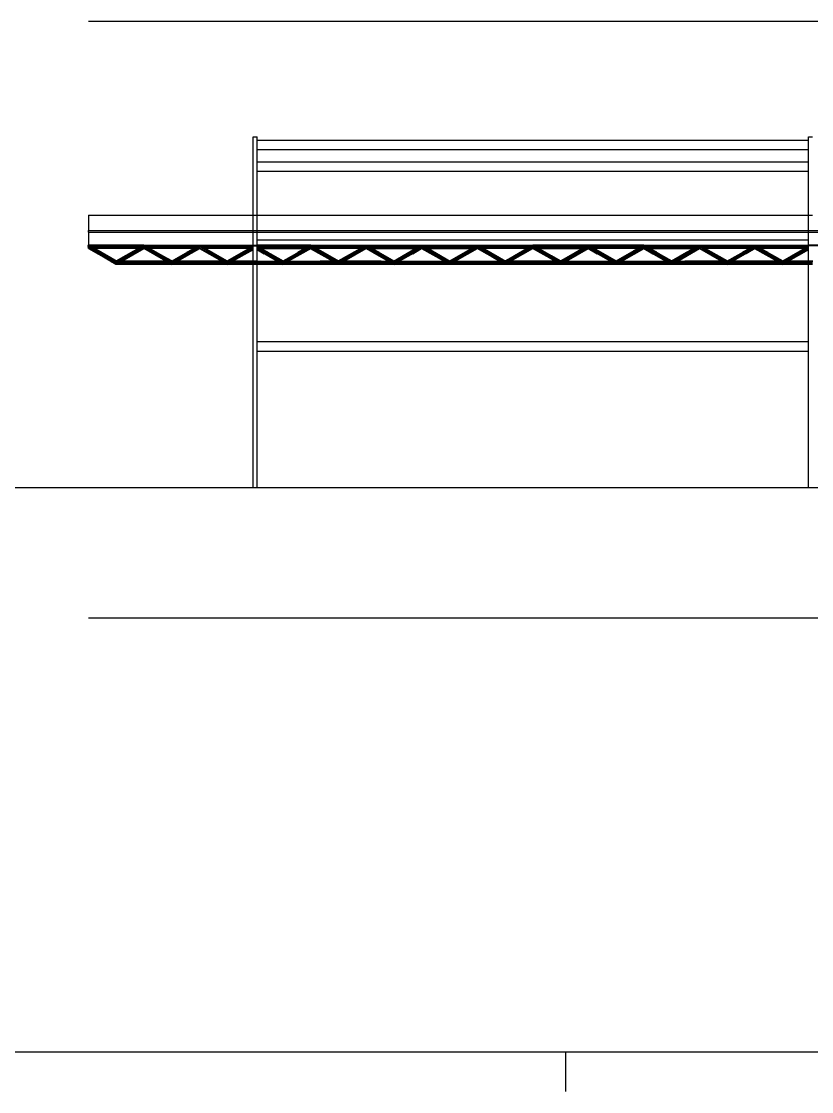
# Model space of a CAD drawing. Extents: x 0 to 5952, y 0 to 1070.
# Drawn here: x 502.8 to 690.9, y 0 to 254.8 of the extents above; entities that cross this region are included whole.
import ezdxf

# ---------------------------------------------------------------- set-up
doc = ezdxf.new("R2010")
doc.units = 0

msp = doc.modelspace()

# ---------------------------------------------------------------- linework, layer by layer
at = {"layer": 'ARQ_MARGEM PRANCHA', "color": 210}
msp.add_lwpolyline([(20.774632, 9.499956), (2458.854069, 9.499956)], dxfattribs=at)
at = {"layer": 'ARQ_VISTA', "color": 252}
msp.add_lwpolyline([(632.34999, 0.00005), (632.34999, 9.499956)], dxfattribs=at)
at = {"layer": 'COTA', "color": 13}
for points in [[(994.796341, 254.778607), (518.765884, 254.778607)], [(558.412667, 112.684577), (518.752126, 112.684577)], [(690.658315, 112.684577), (558.412667, 112.684577)], [(822.903937, 112.684577), (690.658315, 112.684577)]]:
    msp.add_lwpolyline(points, dxfattribs=at)
at = {"layer": 'LINVISTA', "color": 7}
for points in [[(557.914828, 143.714982), (557.914828, 227.304083)], [(557.914828, 227.304083), (558.876958, 227.304083)], [(558.876958, 143.714982), (558.876958, 227.304083)], [(690.166244, 143.714982), (690.166244, 227.304083)], [(690.166244, 227.304083), (691.1284, 227.304083)], [(558.876958, 226.540071), (690.166244, 226.540071)], [(558.876958, 224.25808), (690.166244, 224.25808)], [(558.876958, 221.362872), (690.166244, 221.362872)], [(558.876958, 219.090935), (690.166244, 219.090935)], [(558.876958, 205.027057), (690.166244, 205.027057)], [(558.876958, 202.745071), (690.166244, 202.745071)], [(558.876958, 178.547964), (690.166244, 178.547964)], [(558.876958, 176.265975), (690.166244, 176.265975)]]:
    msp.add_lwpolyline(points, dxfattribs=at)
at = {"layer": 'LINVISTA', "color": 13}
for points in [[(518.729213, 208.676228), (557.914828, 208.676228)], [(518.729213, 208.676228), (518.729213, 204.966746)], [(558.876958, 208.676228), (690.166244, 208.676228)], [(518.729213, 204.584735), (518.729213, 201.47842)], [(572.521979, 200.925513), (572.434482, 200.925513)], [(628.151534, 198.623421), (629.813433, 197.668403)]]:
    msp.add_lwpolyline(points, dxfattribs=at)
at = {"layer": 'LINVISTA', "color": 50}
for points in [[(518.729213, 204.966746), (557.914828, 204.966746)], [(518.729213, 204.584735), (518.729213, 204.966746)], [(518.729213, 204.584735), (557.914828, 204.584735)]]:
    msp.add_lwpolyline(points, dxfattribs=at)
at = {"layer": 'LINVISTA', "color": 8}
for points in [[(518.729213, 201.438209), (518.554297, 201.397997)], [(518.554297, 201.247206), (518.729213, 201.397997)], [(518.554297, 201.397997), (518.554297, 201.287415)], [(558.964429, 201.327626), (518.554297, 201.327626)], [(518.554297, 201.287415), (518.554297, 201.247206)], [(518.729213, 201.438209), (518.904155, 201.47842)], [(518.81671, 201.397997), (518.729213, 201.438209)], [(518.81671, 201.438209), (518.729213, 201.397997)], [(518.729213, 201.438209), (558.964429, 201.438209)], [(518.729213, 201.397997), (525.376781, 197.587976)], [(518.81671, 201.438209), (525.464279, 197.668403)], [(518.991626, 201.397997), (518.81671, 201.438209)], [(518.81671, 201.397997), (518.991626, 201.247206)], [(531.936878, 201.47842), (518.904155, 201.47842)], [(518.991626, 201.397997), (518.991626, 201.247206)], [(525.551723, 197.628195), (518.991626, 201.397997)], [(524.32718, 201.438209), (558.964429, 201.438209)], [(524.32718, 201.327626), (558.964429, 201.327626)], [(525.201839, 197.628195), (531.761963, 201.397997)], [(531.849434, 201.438209), (525.28931, 197.668403)], [(532.02435, 201.397997), (525.376781, 197.628195)], [(525.551723, 197.507561), (532.111794, 201.287415)], [(531.761963, 201.397997), (531.849434, 201.438209)], [(531.761963, 201.287415), (531.849434, 201.397997)], [(532.02435, 201.397997), (531.849434, 201.438209)], [(531.849434, 201.397997), (531.936878, 201.438209)], [(531.936878, 201.397997), (531.849434, 201.247206)], [(531.936878, 200.76467), (531.936878, 201.47842)], [(531.936878, 201.397997), (532.02435, 201.438209)], [(538.496976, 197.587976), (531.936878, 201.397997)], [(532.02435, 201.47842), (545.231989, 201.47842)], [(532.02435, 201.438209), (532.199292, 201.397997)], [(538.671918, 197.668403), (532.02435, 201.438209)], [(532.02435, 201.397997), (532.111794, 201.287415)], [(532.199292, 201.397997), (532.111794, 201.438209)], [(532.111794, 201.287415), (532.199292, 201.126567)], [(532.199292, 201.247206), (532.199292, 201.397997)], [(532.199292, 201.397997), (538.759336, 197.628195)], [(545.057047, 201.397997), (538.409478, 197.628195)], [(538.584421, 197.668403), (545.144518, 201.438209)], [(545.31946, 201.397997), (538.671918, 197.587976)], [(545.057047, 201.397997), (544.969576, 201.287415)], [(544.969576, 201.287415), (544.969576, 201.247206)], [(545.144518, 201.438209), (545.057047, 201.397997)], [(545.057047, 201.247206), (545.144518, 201.397997)], [(545.144518, 201.438209), (545.31946, 201.397997)], [(545.144518, 201.397997), (545.231989, 201.438209)], [(545.144518, 201.397997), (551.704642, 197.587976)], [(545.231989, 201.47842), (558.964429, 201.47842)], [(545.231989, 201.438209), (545.406931, 201.397997)], [(551.879558, 197.668403), (545.231989, 201.438209)], [(545.31946, 201.438209), (545.406931, 201.397997)], [(545.31946, 201.397997), (545.406931, 201.247206)], [(545.494402, 201.247206), (545.406931, 201.397997)], [(545.406931, 201.397997), (545.494402, 201.327626)], [(545.406931, 201.397997), (551.967029, 197.628195)], [(571.647294, 201.47842), (558.964429, 201.47842)], [(558.964429, 201.438209), (690.166244, 201.438209)], [(690.166244, 201.327626), (558.964429, 201.327626)], [(564.912255, 197.628195), (571.472352, 201.397997)], [(571.647294, 201.438209), (564.999726, 197.668403)], [(565.174668, 197.587976), (571.734739, 201.397997)], [(571.384907, 201.287415), (571.472352, 201.397997)], [(571.384907, 201.287415), (571.384907, 201.247206)], [(571.472352, 201.397997), (571.647294, 201.438209)], [(571.472352, 201.247206), (571.647294, 201.397997)], [(571.647294, 201.47842), (624.565323, 201.47842)], [(571.734739, 201.397997), (571.647294, 201.438209)], [(571.647294, 201.397997), (571.734739, 201.438209)], [(571.647294, 201.397997), (578.207392, 197.587976)], [(571.909708, 201.397997), (571.734739, 201.438209)], [(571.734739, 201.438209), (578.294889, 197.668403)], [(571.822237, 201.397997), (571.734739, 201.438209)], [(571.734739, 201.397997), (571.822237, 201.247206)], [(578.469779, 197.628195), (571.822237, 201.397997)], [(571.909708, 201.397997), (571.997152, 201.327626)], [(571.909708, 201.247206), (571.909708, 201.397997)], [(573.921465, 201.438209), (588.441118, 201.438209)], [(573.921465, 201.327626), (588.441118, 201.327626)], [(584.767436, 201.438209), (578.119921, 197.668403)], [(578.119921, 197.628195), (584.679991, 201.397997)], [(578.294889, 197.628195), (584.854934, 201.397997)], [(585.029876, 201.287415), (578.382307, 197.507561)], [(584.679991, 201.397997), (584.767436, 201.438209)], [(584.767436, 201.397997), (584.679991, 201.287415)], [(584.767436, 201.397997), (584.679991, 201.247206)], [(584.854934, 201.438209), (584.767436, 201.397997)], [(584.942405, 201.438209), (584.767436, 201.397997)], [(584.854934, 201.397997), (584.767436, 201.438209)], [(584.767436, 201.397997), (591.415005, 197.587976)], [(584.854934, 200.76467), (584.854934, 201.47842)], [(584.854934, 201.397997), (585.029876, 201.287415)], [(584.942405, 201.438209), (591.502502, 197.668403)], [(585.029876, 201.397997), (584.942405, 201.438209)], [(585.117347, 201.397997), (585.029876, 201.438209)], [(591.677418, 197.628195), (585.029876, 201.397997)], [(585.029876, 201.287415), (585.029876, 201.287415)], [(585.117347, 201.397997), (585.204792, 201.327626)], [(585.117347, 201.247206), (585.117347, 201.397997)], [(590.802733, 201.47842), (605.409884, 201.47842)], [(597.887657, 201.397997), (591.32756, 197.628195)], [(591.415005, 197.668403), (598.0626, 201.438209)], [(591.59, 197.587976), (598.150071, 201.397997)], [(598.0626, 201.438209), (597.887657, 201.397997)], [(597.887657, 201.397997), (597.887657, 201.287415)], [(597.887657, 201.247206), (598.0626, 201.397997)], [(597.887657, 201.287415), (597.887657, 201.247206)], [(598.0626, 201.438209), (598.150071, 201.397997)], [(598.150071, 201.438209), (598.0626, 201.397997)], [(598.0626, 201.397997), (604.622697, 197.587976)], [(598.150071, 200.76467), (598.150071, 201.47842)], [(598.150071, 201.438209), (604.797613, 197.668403)], [(598.324987, 201.397997), (598.150071, 201.438209)], [(598.150071, 201.397997), (598.324987, 201.247206)], [(598.324987, 201.397997), (598.237568, 201.438209)], [(598.324987, 201.397997), (598.324987, 201.247206)], [(604.885057, 197.628195), (598.324987, 201.397997)], [(611.182768, 201.397997), (604.535199, 197.628195)], [(604.622697, 197.668403), (611.270265, 201.438209)], [(604.797613, 197.628195), (611.357684, 201.397997)], [(611.445181, 201.287415), (604.885057, 197.507561)], [(611.095297, 201.287415), (611.182768, 201.397997)], [(611.182768, 201.397997), (611.270265, 201.438209)], [(611.270265, 201.397997), (611.182768, 201.247206)], [(611.445181, 201.438209), (611.270265, 201.397997)], [(611.270265, 201.438209), (611.357684, 201.397997)], [(611.270265, 201.397997), (617.917807, 197.587976)], [(611.357684, 200.76467), (611.357684, 201.47842)], [(611.357684, 201.397997), (611.445181, 201.287415)], [(611.445181, 201.438209), (618.005252, 197.668403)], [(611.532626, 201.397997), (611.445181, 201.438209)], [(611.445181, 201.287415), (611.532626, 201.126567)], [(618.092723, 197.628195), (611.532626, 201.397997)], [(611.532626, 201.247206), (611.532626, 201.397997)], [(617.305536, 201.438209), (631.912634, 201.438209)], [(617.305536, 201.327626), (631.912634, 201.327626)], [(624.390381, 201.397997), (617.830336, 197.628195)], [(624.477878, 201.438209), (617.917807, 197.668403)], [(624.652821, 201.397997), (618.005252, 197.587976)], [(624.302963, 201.287415), (624.390381, 201.397997)], [(624.302963, 201.247206), (624.302963, 201.287415)], [(624.390381, 201.397997), (624.477878, 201.438209)], [(624.477878, 201.397997), (624.390381, 201.247206)], [(624.652821, 201.438209), (624.477878, 201.397997)], [(624.477878, 201.438209), (624.652821, 201.397997)], [(631.12542, 197.587976), (624.477878, 201.397997)], [(624.565323, 201.47842), (624.565323, 200.76467)], [(650.980628, 201.47842), (624.565323, 201.47842)], [(624.652821, 201.438209), (624.740292, 201.397997)], [(631.212918, 197.668403), (624.652821, 201.438209)], [(624.740292, 201.247206), (624.652821, 201.397997)], [(624.740292, 201.397997), (624.827736, 201.247206)], [(624.740292, 201.397997), (631.300363, 197.628195)], [(637.685544, 201.438209), (631.037949, 197.668403)], [(637.598073, 201.397997), (631.037949, 197.628195)], [(631.212918, 197.628195), (637.860487, 201.397997)], [(631.300363, 197.507561), (637.947931, 201.287415)], [(637.598073, 201.397997), (637.685544, 201.438209)], [(637.685544, 201.438209), (637.598073, 201.397997)], [(637.598073, 201.397997), (637.598073, 201.287415)], [(637.598073, 201.247206), (637.685544, 201.397997)], [(637.685544, 201.397997), (637.860487, 201.438209)], [(637.860487, 201.397997), (637.685544, 201.438209)], [(637.685544, 201.397997), (644.33306, 197.587976)], [(637.773015, 201.47842), (637.773015, 200.76467)], [(637.860487, 201.438209), (644.420557, 197.668403)], [(637.947931, 201.397997), (637.860487, 201.438209)], [(637.860487, 201.438209), (637.947931, 201.397997)], [(637.947931, 201.287415), (637.860487, 201.397997)], [(644.595473, 197.628195), (637.947931, 201.397997)], [(637.947931, 201.397997), (638.035402, 201.247206)], [(638.035402, 201.126567), (637.947931, 201.287415)], [(650.805712, 201.397997), (644.158144, 197.628195)], [(650.980628, 201.438209), (644.33306, 197.668403)], [(644.420557, 197.587976), (651.068126, 201.397997)], [(650.980628, 201.438209), (650.805712, 201.397997)], [(650.805712, 201.397997), (650.805712, 201.287415)], [(650.805712, 201.247206), (650.980628, 201.397997)], [(650.805712, 201.287415), (650.805712, 201.247206)], [(650.980628, 200.76467), (650.980628, 201.47842)], [(651.068126, 201.397997), (650.980628, 201.438209)], [(650.980628, 201.397997), (651.068126, 201.438209)], [(657.540726, 197.587976), (650.980628, 201.397997)], [(651.068126, 201.47842), (690.166244, 201.47842)], [(651.068126, 201.438209), (651.243068, 201.397997)], [(657.715668, 197.668403), (651.068126, 201.438209)], [(651.068126, 201.438209), (651.155571, 201.397997)], [(651.068126, 201.397997), (651.243068, 201.247206)], [(651.155571, 201.397997), (657.803166, 197.628195)], [(651.243068, 201.247206), (651.243068, 201.397997)], [(651.243068, 201.397997), (651.330513, 201.327626)], [(664.013325, 201.397997), (657.453281, 197.628195)], [(664.100823, 201.438209), (657.540726, 197.668403)], [(657.628197, 197.628195), (664.275792, 201.397997)], [(664.363236, 201.287415), (657.715668, 197.507561)], [(660.689607, 201.438209), (675.209234, 201.438209)], [(660.689607, 201.327626), (675.209234, 201.327626)], [(664.013325, 201.397997), (664.100823, 201.438209)], [(664.100823, 201.397997), (664.013325, 201.287415)], [(664.100823, 201.438209), (664.275792, 201.397997)], [(664.188268, 201.438209), (664.100823, 201.397997)], [(664.100823, 201.247206), (664.188268, 201.397997)], [(664.188268, 201.47842), (664.188268, 200.76467)], [(664.275792, 201.438209), (664.188268, 201.397997)], [(664.188268, 201.397997), (670.748365, 197.587976)], [(664.275792, 201.438209), (664.363236, 201.397997)], [(670.923334, 197.668403), (664.275792, 201.438209)], [(664.275792, 201.397997), (664.363236, 201.287415)], [(664.450681, 201.397997), (664.363236, 201.438209)], [(664.363236, 201.397997), (671.010778, 197.628195)], [(664.450681, 201.126567), (664.363236, 201.287415)], [(664.450681, 201.397997), (664.538179, 201.327626)], [(664.450681, 201.247206), (664.450681, 201.397997)], [(670.660894, 197.628195), (677.308515, 201.397997)], [(670.748365, 197.668403), (677.39596, 201.438209)], [(677.483431, 201.397997), (670.923334, 197.587976)], [(677.220991, 201.287415), (677.308515, 201.397997)], [(677.220991, 201.247206), (677.220991, 201.287415)], [(677.308515, 201.397997), (677.39596, 201.438209)], [(677.308515, 201.247206), (677.39596, 201.397997)], [(677.39596, 201.438209), (677.483431, 201.397997)], [(677.39596, 201.397997), (677.483431, 201.438209)], [(677.39596, 201.397997), (683.956031, 197.587976)], [(677.483431, 201.47842), (677.483431, 200.76467)], [(677.483431, 201.438209), (677.570902, 201.397997)], [(684.130947, 197.668403), (677.483431, 201.438209)], [(677.483431, 201.397997), (677.570902, 201.247206)], [(677.658321, 201.397997), (677.570902, 201.438209)], [(677.570902, 201.397997), (684.218444, 197.628195)], [(677.658321, 201.397997), (677.745818, 201.327626)], [(677.745818, 201.247206), (677.658321, 201.397997)], [(703.898736, 201.47842), (690.166244, 201.47842)], [(690.166244, 201.438209), (823.379842, 201.438209)], [(823.379842, 201.327626), (690.166244, 201.327626)], [(518.554297, 201.247206), (525.201839, 197.427136)], [(518.554297, 201.046147), (524.414625, 197.668403)], [(524.152238, 197.668403), (518.554297, 200.845093)], [(518.81671, 200.76467), (518.729213, 200.76467)], [(518.81671, 200.724459), (518.729213, 200.76467)], [(518.729213, 200.724459), (524.064767, 197.668403)], [(518.81671, 201.126567), (531.324607, 201.126567)], [(518.991626, 201.247206), (518.991626, 201.247206)], [(525.28931, 197.708612), (519.254039, 201.126567)], [(519.603898, 200.925513), (519.516453, 200.925513)], [(530.974722, 200.925513), (519.778813, 200.925513)], [(520.041227, 200.76467), (530.624864, 200.76467)], [(530.537393, 200.724459), (520.128724, 200.724459)], [(523.190056, 198.935058), (525.376781, 197.748826)], [(526.251466, 197.668403), (532.111794, 201.086361)], [(532.111794, 200.885301), (526.513853, 197.668403)], [(526.776266, 197.668403), (532.02435, 200.724459)], [(557.739886, 201.126567), (531.674465, 201.126567)], [(531.849434, 201.247206), (538.409478, 197.427136)], [(531.849434, 200.925513), (531.936878, 200.925513)], [(537.622264, 197.668403), (531.936878, 200.965724)], [(531.936878, 200.804881), (537.359904, 197.668403)], [(532.02435, 200.724459), (531.936878, 200.804881)], [(531.936878, 200.76467), (531.936878, 200.76467)], [(537.184935, 197.668403), (531.936878, 200.684247)], [(532.199292, 201.247206), (532.199292, 201.247206)], [(532.461705, 201.126567), (538.496976, 197.708612)], [(532.899035, 200.925513), (532.724092, 200.925513)], [(544.182388, 200.925513), (532.986506, 200.925513)], [(533.248919, 200.76467), (543.919975, 200.76467)], [(543.832504, 200.724459), (533.336364, 200.724459)], [(538.584421, 197.748826), (536.397748, 198.935058)], [(538.671918, 197.708612), (544.707189, 201.126567)], [(545.406931, 201.247206), (538.759336, 197.427136)], [(545.406931, 201.046147), (539.459079, 197.668403)], [(539.721492, 197.668403), (545.406931, 200.845093)], [(539.896435, 197.668403), (545.231989, 200.724459)], [(545.231989, 200.684247), (539.983906, 197.668403)], [(542.170579, 199.809655), (543.832504, 200.724459)], [(543.832504, 200.724459), (542.782903, 200.13134)], [(544.357304, 200.925513), (544.444775, 200.925513)], [(544.969576, 201.046147), (550.829957, 197.668403)], [(551.617144, 197.427136), (545.057047, 201.247206)], [(550.567543, 197.668403), (545.057047, 200.845093)], [(545.144518, 200.724459), (550.480046, 197.668403)], [(545.231989, 200.76467), (545.231989, 200.76467)], [(545.231989, 200.724459), (545.231989, 200.76467)], [(545.494402, 201.247206), (545.494402, 201.247206)], [(551.704642, 197.708612), (545.756789, 201.126567)], [(546.106674, 200.925513), (545.931732, 200.925513)], [(546.194145, 200.925513), (557.390028, 200.925513)], [(557.127641, 200.76467), (546.456532, 200.76467)], [(557.040196, 200.724459), (546.544003, 200.724459)], [(546.544003, 200.724459), (548.205902, 199.809655)], [(557.914828, 201.247206), (551.704642, 197.668403)], [(551.704642, 197.628195), (557.914828, 201.247206)], [(551.79206, 197.748826), (555.378271, 199.809655)], [(551.879558, 197.628195), (557.914828, 201.086361)], [(557.914828, 200.925513), (551.967029, 197.507561)], [(557.914828, 200.724459), (552.666771, 197.668403)], [(552.929158, 197.668403), (557.914828, 200.483188)], [(557.914828, 200.412822), (553.104127, 197.668403)], [(565.174668, 197.668403), (558.964429, 201.206995)], [(558.964429, 201.206995), (565.262139, 197.628195)], [(558.964429, 201.126567), (584.242662, 201.126567)], [(558.964429, 201.126567), (564.999726, 197.708612)], [(564.999726, 197.587976), (558.964429, 201.086361)], [(558.964429, 200.885301), (564.912255, 197.427136)], [(564.125041, 197.668403), (558.964429, 200.603822)], [(563.862654, 197.668403), (558.964429, 200.453028)], [(558.964429, 200.412822), (560.538856, 199.457802)], [(558.964429, 200.412822), (563.687685, 197.668403)], [(559.401758, 200.925513), (570.597667, 200.925513)], [(570.335254, 200.76467), (559.664171, 200.76467)], [(559.751669, 200.724459), (570.335254, 200.724459)], [(561.413515, 199.809655), (559.751669, 200.724459)], [(565.087197, 197.708612), (571.122494, 201.126567)], [(571.822237, 201.247206), (565.262139, 197.427136)], [(571.822237, 201.046147), (565.961882, 197.668403)], [(566.224269, 197.668403), (571.734739, 200.845093)], [(571.734739, 200.724459), (566.399211, 197.668403)], [(570.247809, 200.724459), (568.58591, 199.809655)], [(569.198182, 200.13134), (570.247809, 200.724459)], [(571.647294, 200.684247), (569.460595, 199.457802)], [(570.772636, 200.925513), (570.86008, 200.925513)], [(571.384907, 201.046147), (577.332707, 197.668403)], [(578.119921, 197.427136), (571.472352, 201.247206)], [(577.070293, 197.668403), (571.472352, 200.845093)], [(571.559823, 200.724459), (576.895377, 197.668403)], [(571.647294, 200.76467), (571.647294, 200.76467)], [(576.895377, 197.668403), (571.647294, 200.684247)], [(571.909708, 201.247206), (571.909708, 201.247206)], [(578.119921, 197.708612), (572.172095, 201.126567)], [(583.892778, 200.925513), (572.696922, 200.925513)], [(572.871837, 200.76467), (583.54292, 200.76467)], [(583.455475, 200.724459), (572.959308, 200.724459)], [(573.04678, 200.724459), (574.708678, 199.809655)], [(579.08205, 197.668403), (585.029876, 201.086361)], [(585.029876, 200.845093), (579.431935, 197.668403)], [(579.606851, 197.668403), (584.854934, 200.724459)], [(584.854934, 200.684247), (579.606851, 197.668403)], [(584.679991, 201.247206), (591.32756, 197.427136)], [(584.767436, 201.126567), (610.657967, 201.126567)], [(590.540346, 197.668403), (584.767436, 200.965724)], [(584.767436, 200.925513), (584.854934, 200.925513)], [(590.277933, 197.668403), (584.854934, 200.76467)], [(584.854934, 200.684247), (590.103017, 197.668403)], [(590.103017, 197.668403), (584.854934, 200.684247)], [(585.117347, 201.247206), (585.117347, 201.206995)], [(591.415005, 197.708612), (585.379734, 201.126567)], [(585.729619, 200.925513), (585.642148, 200.925513)], [(597.012999, 200.925513), (585.904534, 200.925513)], [(596.750585, 200.76467), (586.166974, 200.76467)], [(586.166974, 200.724459), (596.750585, 200.724459)], [(586.254419, 200.724459), (587.916318, 199.809655)], [(586.341864, 199.849864), (590.103017, 197.668403)], [(591.502502, 197.708612), (597.537799, 201.126567)], [(591.502502, 197.748826), (593.60173, 198.935058)], [(598.324987, 201.247206), (591.677418, 197.427136)], [(598.324987, 201.046147), (592.464658, 197.668403)], [(592.639601, 197.668403), (598.237568, 200.845093)], [(598.150071, 200.724459), (592.814516, 197.668403)], [(595.963345, 199.457802), (598.0626, 200.684247)], [(597.362857, 200.925513), (597.187915, 200.925513)], [(604.535199, 197.427136), (597.887657, 201.247206)], [(597.887657, 201.046147), (603.747959, 197.668403)], [(603.485599, 197.668403), (597.887657, 200.845093)], [(598.150071, 200.925513), (598.0626, 200.925513)], [(598.150071, 200.724459), (598.0626, 200.76467)], [(598.0626, 200.76467), (598.150071, 200.76467)], [(598.0626, 200.724459), (603.398127, 197.668403)], [(598.324987, 201.247206), (598.324987, 201.247206)], [(604.622697, 197.708612), (598.587426, 201.126567)], [(598.937258, 200.925513), (598.849813, 200.925513)], [(610.308109, 200.925513), (599.112227, 200.925513)], [(610.045696, 200.76467), (599.37464, 200.76467)], [(599.462085, 200.724459), (604.710142, 197.748826)], [(599.462085, 200.724459), (609.958198, 200.724459)], [(611.445181, 201.086361), (605.584774, 197.668403)], [(605.84724, 197.668403), (611.445181, 200.885301)], [(606.022129, 197.668403), (611.357684, 200.724459)], [(611.270265, 200.684247), (606.022129, 197.668403)], [(606.80937, 198.935058), (609.958198, 200.724459)], [(617.830336, 197.427136), (611.182768, 201.247206)], [(637.073246, 201.126567), (611.182768, 201.126567)], [(611.270265, 200.925513), (611.182768, 200.925513)], [(611.270265, 200.965724), (616.955651, 197.668403)], [(611.270265, 200.804881), (616.693264, 197.668403)], [(611.445181, 200.724459), (611.270265, 200.804881)], [(611.270265, 200.76467), (611.270265, 200.76467)], [(616.605793, 197.668403), (611.270265, 200.684247)], [(611.532626, 201.247206), (611.532626, 201.247206)], [(617.830336, 197.708612), (611.795039, 201.126567)], [(612.057426, 200.925513), (612.14495, 200.925513)], [(623.515722, 200.925513), (612.31984, 200.925513)], [(612.582253, 200.76467), (623.253309, 200.76467)], [(623.165864, 200.724459), (612.669698, 200.724459)], [(615.731108, 198.935058), (617.917807, 197.748826)], [(617.917807, 197.748826), (620.10448, 198.935058)], [(618.005252, 197.708612), (624.040523, 201.126567)], [(618.092723, 197.427136), (624.740292, 201.247206)], [(618.879937, 197.668403), (624.740292, 201.046147)], [(624.652821, 200.845093), (619.142351, 197.668403)], [(619.229822, 197.668403), (624.565323, 200.724459)], [(623.778136, 200.925513), (623.690665, 200.925513)], [(630.163291, 197.668403), (624.302963, 201.046147)], [(624.390381, 201.247206), (630.950531, 197.427136)], [(624.390381, 200.845093), (629.900877, 197.668403)], [(629.813433, 197.668403), (624.477878, 200.724459)], [(624.652821, 200.724459), (624.565323, 200.76467)], [(624.565323, 200.76467), (624.565323, 200.76467)], [(624.827736, 201.247206), (624.827736, 201.247206)], [(625.09015, 201.126567), (631.037949, 197.708612)], [(625.352563, 200.925513), (625.440034, 200.925513)], [(636.723388, 200.925513), (625.61495, 200.925513)], [(625.789919, 200.76467), (636.460948, 200.76467)], [(625.877364, 200.724459), (636.37353, 200.724459)], [(631.12542, 197.748826), (629.026219, 198.935058)], [(637.860487, 201.086361), (632.000105, 197.668403)], [(632.34999, 197.668403), (637.860487, 200.885301)], [(637.860487, 200.724459), (632.524932, 197.668403)], [(632.524932, 197.668403), (637.773015, 200.684247)], [(644.158144, 197.427136), (637.598073, 201.247206)], [(663.575996, 201.126567), (637.598073, 201.126567)], [(637.685544, 200.965724), (643.458401, 197.668403)], [(637.773015, 200.925513), (637.685544, 200.925513)], [(637.685544, 200.804881), (637.860487, 200.724459)], [(643.195988, 197.668403), (637.685544, 200.804881)], [(637.685544, 200.76467), (637.773015, 200.76467)], [(637.685544, 200.684247), (643.021072, 197.668403)], [(637.685544, 200.684247), (639.87227, 199.457802)], [(638.035402, 201.247206), (638.035402, 201.247206)], [(644.33306, 197.708612), (638.297816, 201.126567)], [(638.472758, 200.925513), (638.647674, 200.925513)], [(638.822643, 200.925513), (649.931028, 200.925513)], [(639.08503, 200.76467), (649.668641, 200.76467)], [(649.668641, 200.724459), (639.08503, 200.724459)], [(642.233832, 198.935058), (644.33306, 197.748826)], [(644.420557, 197.708612), (650.455828, 201.126567)], [(651.243068, 201.247206), (644.595473, 197.427136)], [(645.295242, 197.668403), (651.243068, 201.046147)], [(651.155571, 200.845093), (645.557629, 197.668403)], [(645.732572, 197.668403), (651.068126, 200.724459)], [(645.732572, 197.668403), (650.980628, 200.684247)], [(647.919244, 199.809655), (649.581143, 200.724459)], [(649.581143, 200.724459), (648.531569, 200.13134)], [(650.105943, 200.925513), (650.280912, 200.925513)], [(657.453281, 197.427136), (650.805712, 201.247206)], [(650.805712, 201.046147), (656.666094, 197.668403)], [(656.403654, 197.668403), (650.805712, 200.845093)], [(650.893184, 200.724459), (656.228738, 197.668403)], [(651.068126, 200.724459), (650.980628, 200.76467)], [(650.980628, 200.76467), (651.068126, 200.76467)], [(650.980628, 200.684247), (653.079909, 199.457802)], [(651.243068, 201.247206), (651.243068, 201.247206)], [(657.540726, 197.708612), (651.505482, 201.126567)], [(651.680371, 200.925513), (651.85534, 200.925513)], [(651.942784, 200.925513), (663.226165, 200.925513)], [(662.876254, 200.76467), (652.205198, 200.76467)], [(652.292642, 200.724459), (662.788809, 200.724459)], [(654.042039, 199.809655), (652.38014, 200.724459)], [(652.992412, 200.372608), (657.540726, 197.748826)], [(657.540726, 197.748826), (661.126937, 199.809655)], [(658.415437, 197.668403), (664.363236, 201.086361)], [(664.363236, 200.845093), (658.765295, 197.668403)], [(664.275792, 200.76467), (658.940237, 197.668403)], [(659.027709, 197.668403), (664.188268, 200.684247)], [(670.660894, 197.427136), (664.100823, 201.247206)], [(689.991328, 201.126567), (664.100823, 201.126567)], [(664.100823, 200.965724), (669.873707, 197.668403)], [(664.188268, 200.925513), (664.100823, 200.925513)], [(664.188268, 200.804881), (664.275792, 200.724459)], [(669.611293, 197.668403), (664.188268, 200.804881)], [(664.188268, 200.76467), (664.188268, 200.76467)], [(664.188268, 200.684247), (669.436351, 197.668403)], [(666.374967, 199.457802), (664.188268, 200.684247)], [(664.450681, 201.247206), (664.450681, 201.247206)], [(670.748365, 197.708612), (664.713095, 201.126567)], [(664.975508, 200.925513), (665.150424, 200.925513)], [(676.433804, 200.925513), (665.237895, 200.925513)], [(665.500308, 200.76467), (676.171417, 200.76467)], [(676.083893, 200.724459), (665.500308, 200.724459)], [(665.587753, 200.724459), (667.249678, 199.809655)], [(670.835863, 197.708612), (676.87116, 201.126567)], [(677.570902, 201.247206), (671.010778, 197.427136)], [(677.658321, 201.046147), (671.710521, 197.668403)], [(671.972935, 197.668403), (677.570902, 200.845093)], [(677.483431, 200.724459), (672.147877, 197.668403)], [(676.083893, 200.724459), (674.422047, 199.809655)], [(675.034319, 200.13134), (676.083893, 200.724459)], [(677.483431, 200.684247), (675.296732, 199.457802)], [(676.521249, 200.925513), (676.696244, 200.925513)], [(677.220991, 201.046147), (683.081372, 197.668403)], [(683.86856, 197.427136), (677.308515, 201.247206)], [(682.818959, 197.668403), (677.308515, 200.845093)], [(677.308515, 200.724459), (682.731514, 197.668403)], [(677.745818, 201.247206), (677.658321, 201.247206)], [(683.956031, 197.708612), (678.008232, 201.126567)], [(678.35809, 200.925513), (678.183174, 200.925513)], [(689.641443, 200.925513), (678.445587, 200.925513)], [(678.707974, 200.76467), (689.379056, 200.76467)], [(689.291585, 200.724459), (678.707974, 200.724459)], [(678.795392, 200.724459), (680.457318, 199.809655)], [(690.166244, 201.247206), (683.956031, 197.668403)], [(683.956031, 197.628195), (690.166244, 201.247206)], [(684.043502, 197.748826), (687.629687, 199.809655)], [(684.130947, 197.628195), (690.166244, 201.126567)], [(690.166244, 200.925513), (684.218444, 197.507561)], [(690.166244, 200.724459), (684.830689, 197.668403)], [(685.180574, 197.668403), (690.166244, 200.483188)], [(690.166244, 200.412822), (685.355516, 197.668403)], [(525.28931, 196.91444), (522.315424, 198.623421)], [(558.964429, 197.668403), (523.977296, 197.668403)], [(523.977296, 197.668403), (558.964429, 197.668403)], [(524.064767, 197.628195), (558.964429, 197.628195)], [(524.064767, 197.628195), (558.964429, 197.628195)], [(558.964429, 197.467349), (524.32718, 197.467349)], [(524.32718, 197.467349), (536.135334, 197.467349)], [(524.677038, 197.26629), (558.964429, 197.26629)], [(524.677038, 197.26629), (536.135334, 197.26629)], [(558.964429, 197.065236), (525.026923, 197.065236)], [(525.026923, 197.065236), (558.964429, 197.065236)], [(525.114368, 197.26629), (525.201839, 197.427136)], [(525.114368, 197.105445), (525.114368, 197.26629)], [(525.201839, 196.984811), (525.114368, 197.105445)], [(525.28931, 197.668403), (525.201839, 197.587976)], [(525.201839, 197.427136), (525.376781, 197.587976)], [(525.201839, 196.984811), (525.376781, 196.954643)], [(525.376781, 196.91444), (525.201839, 196.954654)], [(525.201839, 196.954654), (558.964429, 196.954654)], [(525.201839, 196.954654), (536.222806, 196.954654)], [(525.28931, 197.668403), (525.376781, 197.628195)], [(558.964429, 196.91444), (525.28931, 196.91444)], [(558.964429, 196.91444), (525.28931, 196.91444)], [(525.376781, 197.587976), (525.464279, 197.668403)], [(525.376781, 197.668403), (525.551723, 197.628195)], [(525.376781, 197.628195), (525.551723, 197.507561)], [(525.551723, 196.954654), (525.376781, 196.91444)], [(525.464279, 197.668403), (525.551723, 197.628195)], [(525.639195, 196.984811), (525.464279, 196.954643)], [(525.551723, 197.628195), (525.726666, 197.467349)], [(525.551723, 197.507561), (525.639195, 197.306502)], [(525.639195, 197.065236), (525.551723, 196.954654)], [(525.639195, 197.306502), (525.81411, 197.467349)], [(525.639195, 197.306502), (525.639195, 197.145659)], [(525.726666, 197.26629), (525.639195, 197.065236)], [(525.639195, 197.145659), (525.639195, 196.984811)], [(525.639195, 196.984811), (525.726666, 197.065236)], [(525.726666, 197.467349), (525.726666, 197.26629)], [(538.409478, 197.427136), (538.322007, 197.26629)], [(538.322007, 197.26629), (538.322007, 197.105445)], [(538.322007, 197.105445), (538.409478, 196.984811)], [(538.409478, 197.628195), (538.584421, 197.668403)], [(538.409478, 197.427136), (538.496976, 197.587976)], [(538.409478, 196.984811), (538.584421, 196.954643)], [(538.496976, 197.587976), (538.671918, 197.668403)], [(538.584421, 197.668403), (538.496976, 197.628195)], [(538.584421, 196.91444), (538.496976, 196.954654)], [(538.584421, 197.668403), (538.584421, 197.708612)], [(538.584421, 197.668403), (538.584421, 197.668403)], [(538.671918, 197.587976), (538.584421, 197.668403)], [(538.759336, 197.628195), (538.584421, 197.668403)], [(538.584421, 196.91444), (538.759336, 196.954654)], [(538.759336, 197.628195), (538.671918, 197.668403)], [(538.671918, 197.587976), (538.759336, 197.427136)], [(538.759336, 196.984811), (538.671918, 196.954643)], [(538.846807, 197.467349), (538.759336, 197.628195)], [(538.759336, 197.427136), (538.846807, 197.26629)], [(538.846807, 197.105445), (538.759336, 196.984811)], [(538.759336, 196.954654), (538.846807, 197.065236)], [(538.934305, 197.26629), (538.846807, 197.467349)], [(538.846807, 197.065236), (538.934305, 197.26629)], [(538.846807, 197.26629), (538.846807, 197.105445)], [(551.617144, 197.587976), (551.704642, 197.668403)], [(551.704642, 197.587976), (551.617144, 197.427136)], [(551.617144, 197.427136), (551.617144, 197.26629)], [(551.617144, 197.26629), (551.617144, 197.105445)], [(551.617144, 197.105445), (551.617144, 196.984811)], [(551.617144, 196.984811), (551.704642, 196.954643)], [(551.879558, 197.668403), (551.704642, 197.587976)], [(551.704642, 197.668403), (551.879558, 197.628195)], [(551.879558, 197.668403), (551.704642, 197.628195)], [(551.704642, 196.954654), (551.79206, 196.91444)], [(551.79206, 196.91444), (551.967029, 196.954654)], [(551.967029, 197.628195), (551.879558, 197.668403)], [(551.967029, 197.628195), (551.879558, 197.668403)], [(551.967029, 197.507561), (551.879558, 197.628195)], [(551.967029, 196.984811), (551.879558, 196.954643)], [(552.141971, 197.467349), (551.967029, 197.628195)], [(551.967029, 197.507561), (552.054473, 197.306502)], [(552.054473, 197.145659), (551.967029, 196.984811)], [(551.967029, 196.954654), (552.141971, 197.065236)], [(552.316913, 197.467349), (552.054473, 197.306502)], [(552.054473, 197.306502), (552.054473, 197.145659)], [(552.141971, 197.26629), (552.141971, 197.467349)], [(552.141971, 197.065236), (552.141971, 197.26629)], [(558.964429, 197.668403), (691.215844, 197.668403)], [(691.1284, 197.628195), (558.964429, 197.628195)], [(558.964429, 197.467349), (691.1284, 197.467349)], [(691.1284, 197.26629), (558.964429, 197.26629)], [(558.964429, 197.065236), (691.1284, 197.065236)], [(691.1284, 196.954654), (558.964429, 196.954654)], [(691.1284, 196.91444), (558.964429, 196.91444)], [(564.912255, 197.427136), (564.824784, 197.26629)], [(564.824784, 197.26629), (564.824784, 197.105445)], [(564.824784, 197.105445), (564.912255, 196.984811)], [(565.087197, 197.668403), (564.912255, 197.628195)], [(564.999726, 197.668403), (564.912255, 197.628195)], [(564.999726, 197.587976), (564.912255, 197.427136)], [(564.912255, 196.984811), (564.999726, 196.954643)], [(564.912255, 196.954654), (564.999726, 196.91444)], [(564.999726, 197.708612), (564.999726, 197.668403)], [(564.999726, 197.587976), (565.174668, 197.668403)], [(564.999726, 197.668403), (564.999726, 197.668403)], [(564.999726, 197.668403), (565.174668, 197.587976)], [(564.999726, 196.91444), (565.174668, 196.954654)], [(565.087197, 197.668403), (565.087197, 197.708612)], [(565.262139, 197.628195), (565.087197, 197.668403)], [(565.174668, 197.668403), (565.262139, 197.628195)], [(565.262139, 197.427136), (565.174668, 197.587976)], [(565.174668, 196.954654), (565.34961, 197.065236)], [(565.262139, 196.984811), (565.174668, 196.954643)], [(565.34961, 197.467349), (565.262139, 197.628195)], [(565.262139, 197.427136), (565.262139, 197.26629)], [(565.262139, 197.26629), (565.262139, 197.105445)], [(565.262139, 197.105445), (565.262139, 196.984811)], [(565.34961, 197.26629), (565.34961, 197.467349)], [(565.34961, 197.065236), (565.34961, 197.26629)], [(588.441118, 197.668403), (573.921465, 197.668403)], [(588.441118, 197.628195), (573.921465, 197.628195)], [(588.441118, 197.467349), (573.921465, 197.467349)], [(588.441118, 197.26629), (573.921465, 197.26629)], [(588.441118, 197.065236), (573.921465, 197.065236)], [(588.441118, 196.954654), (573.921465, 196.954654)], [(588.441118, 196.91444), (573.921465, 196.91444)], [(578.032449, 197.26629), (578.119921, 197.427136)], [(578.032449, 197.105445), (578.032449, 197.26629)], [(578.119921, 196.984811), (578.032449, 197.105445)], [(578.119921, 197.668403), (578.294889, 197.628195)], [(578.294889, 197.668403), (578.119921, 197.628195)], [(578.119921, 197.668403), (578.119921, 197.587976)], [(578.207392, 197.587976), (578.119921, 197.427136)], [(578.207392, 196.954654), (578.119921, 196.984827)], [(578.294889, 196.91444), (578.119921, 196.954654)], [(578.207392, 197.587976), (578.294889, 197.668403)], [(578.294889, 197.668403), (578.469779, 197.628195)], [(578.294889, 197.628195), (578.382307, 197.507561)], [(578.382307, 196.954654), (578.294889, 196.91444)], [(578.382307, 197.507561), (578.557303, 197.306502)], [(578.382307, 196.954654), (578.557303, 197.065236)], [(578.469779, 196.984811), (578.382307, 196.954643)], [(578.557303, 197.467349), (578.469779, 197.628195)], [(578.557303, 197.145659), (578.469779, 196.984811)], [(578.819663, 197.467349), (578.557303, 197.306502)], [(578.644694, 197.26629), (578.557303, 197.467349)], [(578.557303, 197.306502), (578.557303, 197.145659)], [(578.557303, 197.065236), (578.644694, 197.26629)], [(591.32756, 197.427136), (591.240089, 197.26629)], [(591.240089, 197.26629), (591.240089, 197.105445)], [(591.240089, 197.105445), (591.32756, 196.984811)], [(591.32756, 197.628195), (591.415005, 197.668403)], [(591.415005, 197.587976), (591.32756, 197.427136)], [(591.32756, 196.984811), (591.415005, 196.954643)], [(591.415005, 197.668403), (591.415005, 197.708612)], [(591.59, 197.587976), (591.415005, 197.668403)], [(591.415005, 197.587976), (591.502502, 197.668403)], [(591.502502, 197.668403), (591.415005, 197.628195)], [(591.415005, 196.954654), (591.502502, 196.91444)], [(591.502502, 197.668403), (591.677418, 197.628195)], [(591.677418, 196.984811), (591.502502, 196.954643)], [(591.502502, 196.91444), (591.677418, 196.954654)], [(591.677418, 197.427136), (591.59, 197.587976)], [(591.764916, 197.467349), (591.677418, 197.628195)], [(591.677418, 197.427136), (591.764916, 197.26629)], [(591.764916, 197.105445), (591.677418, 196.984811)], [(591.677418, 196.954654), (591.764916, 197.065236)], [(591.85236, 197.26629), (591.764916, 197.467349)], [(591.764916, 197.26629), (591.764916, 197.105445)], [(591.764916, 197.065236), (591.85236, 197.26629)], [(603.31063, 197.668403), (601.648758, 198.623421)], [(604.535199, 197.587976), (604.622697, 197.668403)], [(604.622697, 197.587976), (604.535199, 197.427136)], [(604.535199, 197.427136), (604.535199, 197.26629)], [(604.535199, 197.26629), (604.535199, 197.105445)], [(604.535199, 197.105445), (604.535199, 196.984811)], [(604.535199, 196.984811), (604.622697, 196.954643)], [(604.797613, 197.668403), (604.622697, 197.587976)], [(604.622697, 197.668403), (604.797613, 197.628195)], [(604.710142, 196.91444), (604.622697, 196.954654)], [(604.885057, 196.954654), (604.710142, 196.91444)], [(604.797613, 197.668403), (604.885057, 197.628195)], [(604.885057, 197.628195), (604.797613, 197.668403)], [(604.797613, 197.628195), (604.885057, 197.507561)], [(604.797613, 196.954654), (604.885057, 196.984827)], [(605.06, 197.467349), (604.885057, 197.628195)], [(604.885057, 197.507561), (604.885057, 197.306502)], [(604.885057, 197.306502), (605.147471, 197.467349)], [(604.885057, 197.306502), (604.972529, 197.145659)], [(604.972529, 197.145659), (604.885057, 196.984811)], [(604.972529, 197.065236), (604.885057, 196.954654)], [(604.885057, 196.984811), (605.06, 197.065236)], [(604.972529, 197.065236), (605.06, 197.26629)], [(605.06, 197.26629), (605.06, 197.467349)], [(616.518322, 197.668403), (614.85645, 198.623421)], [(631.825216, 197.668403), (617.305536, 197.668403)], [(631.825216, 197.628195), (617.305536, 197.628195)], [(631.825216, 197.467349), (617.305536, 197.467349)], [(631.825216, 197.26629), (617.305536, 197.26629)], [(631.825216, 197.065236), (617.305536, 197.065236)], [(631.825216, 196.954654), (617.305536, 196.954654)], [(631.825216, 196.91444), (617.305536, 196.91444)], [(617.655421, 197.26629), (617.917807, 197.587976)], [(617.655421, 197.105445), (617.655421, 197.26629)], [(617.830336, 196.984811), (617.655421, 197.105445)], [(617.830336, 197.628195), (617.917807, 197.668403)], [(617.830336, 196.984811), (617.917807, 196.954643)], [(617.917807, 196.91444), (617.830336, 196.954654)], [(617.917807, 197.668403), (617.917807, 197.708612)], [(617.917807, 197.668403), (617.917807, 197.708612)], [(617.917807, 197.587976), (618.005252, 197.668403)], [(617.917807, 197.668403), (618.005252, 197.587976)], [(618.092723, 196.954654), (617.917807, 196.91444)], [(618.005252, 197.668403), (618.092723, 197.628195)], [(618.005252, 197.668403), (618.180221, 197.628195)], [(618.005252, 197.587976), (618.180221, 197.26629)], [(618.092723, 196.984811), (618.005252, 196.954643)], [(618.180221, 197.105445), (618.092723, 196.984811)], [(618.180221, 197.065236), (618.092723, 196.954654)], [(618.180221, 197.628195), (618.267692, 197.467349)], [(618.267692, 197.26629), (618.180221, 197.065236)], [(618.180221, 197.26629), (618.180221, 197.105445)], [(618.267692, 197.467349), (618.267692, 197.26629)], [(620.979165, 198.623421), (619.317293, 197.668403)], [(631.037949, 197.668403), (630.950531, 197.587976)], [(630.950531, 197.427136), (631.12542, 197.587976)], [(630.950531, 197.427136), (630.950531, 197.26629)], [(630.950531, 197.26629), (630.950531, 197.105445)], [(630.950531, 197.105445), (631.037949, 196.984811)], [(631.212918, 197.628195), (631.037949, 197.668403)], [(631.037949, 196.984811), (631.12542, 196.954643)], [(631.12542, 196.91444), (631.037949, 196.954654)], [(631.212918, 197.668403), (631.12542, 197.587976)], [(631.300363, 196.954654), (631.12542, 196.91444)], [(631.300363, 197.628195), (631.212918, 197.668403)], [(631.212918, 197.668403), (631.38786, 197.628195)], [(631.300363, 197.507561), (631.212918, 197.628195)], [(631.300363, 197.507561), (631.38786, 197.306502)], [(631.475305, 197.065236), (631.300363, 196.954654)], [(631.38786, 196.984811), (631.300363, 196.954643)], [(631.38786, 197.628195), (631.475305, 197.467349)], [(631.38786, 197.306502), (631.650221, 197.467349)], [(631.38786, 197.306502), (631.475305, 197.145659)], [(631.475305, 197.145659), (631.38786, 196.984811)], [(631.38786, 196.984811), (631.475305, 197.065236)], [(631.475305, 197.467349), (631.475305, 197.26629)], [(631.475305, 197.26629), (631.475305, 197.065236)], [(644.158144, 197.628195), (644.33306, 197.668403)], [(644.33306, 197.587976), (644.158144, 197.427136)], [(644.158144, 197.427136), (644.158144, 197.26629)], [(644.158144, 197.26629), (644.158144, 197.105445)], [(644.158144, 196.984811), (644.158144, 197.105445)], [(644.158144, 196.984811), (644.33306, 196.954643)], [(644.245615, 197.628195), (644.420557, 197.668403)], [(644.33306, 196.91444), (644.245615, 196.954654)], [(644.33306, 197.668403), (644.420557, 197.587976)], [(644.33306, 197.668403), (644.33306, 197.668403)], [(644.420557, 197.668403), (644.33306, 197.587976)], [(644.508002, 196.954654), (644.33306, 196.91444)], [(644.420557, 197.668403), (644.420557, 197.708612)], [(644.420557, 197.668403), (644.595473, 197.628195)], [(644.420557, 197.668403), (644.595473, 197.628195)], [(644.595473, 197.427136), (644.420557, 197.587976)], [(644.595473, 196.984811), (644.420557, 196.954643)], [(644.682944, 197.065236), (644.508002, 196.954654)], [(644.595473, 197.628195), (644.682944, 197.467349)], [(644.595473, 197.427136), (644.595473, 197.26629)], [(644.595473, 197.26629), (644.595473, 197.105445)], [(644.595473, 197.105445), (644.595473, 196.984811)], [(644.682944, 197.467349), (644.682944, 197.26629)], [(644.682944, 197.26629), (644.682944, 197.065236)], [(657.36581, 197.26629), (657.453281, 197.427136)], [(657.36581, 197.105445), (657.36581, 197.26629)], [(657.453281, 196.984811), (657.36581, 197.105445)], [(657.453281, 197.628195), (657.628197, 197.668403)], [(657.453281, 197.587976), (657.540726, 197.668403)], [(657.540726, 197.587976), (657.453281, 197.427136)], [(657.453281, 196.984811), (657.540726, 196.954643)], [(657.540726, 196.91444), (657.453281, 196.954654)], [(657.715668, 197.668403), (657.540726, 197.587976)], [(657.540726, 197.668403), (657.628197, 197.628195)], [(657.715668, 196.954654), (657.540726, 196.91444)], [(657.628197, 197.668403), (657.803166, 197.628195)], [(657.715668, 197.507561), (657.628197, 197.628195)], [(657.803166, 197.628195), (657.715668, 197.668403)], [(657.715668, 197.507561), (657.803166, 197.306502)], [(657.715668, 196.954654), (657.890637, 197.065236)], [(657.803166, 197.628195), (657.890637, 197.467349)], [(657.803166, 197.306502), (658.065553, 197.467349)], [(657.803166, 197.306502), (657.803166, 197.145659)], [(657.803166, 197.145659), (657.803166, 196.984811)], [(657.890637, 197.467349), (657.978055, 197.26629)], [(657.978055, 197.26629), (657.890637, 197.065236)], [(691.215844, 197.668403), (660.689607, 197.668403)], [(691.1284, 197.628195), (660.689607, 197.628195)], [(691.1284, 197.467349), (660.689607, 197.467349)], [(691.1284, 197.26629), (660.689607, 197.26629)], [(691.1284, 197.065236), (660.689607, 197.065236)], [(691.1284, 196.954654), (660.689607, 196.954654)], [(691.1284, 196.91444), (660.689607, 196.91444)], [(670.660894, 197.427136), (670.573449, 197.26629)], [(670.573449, 197.26629), (670.573449, 197.105445)], [(670.573449, 197.105445), (670.660894, 196.984811)], [(670.660894, 197.628195), (670.748365, 197.668403)], [(670.748365, 197.587976), (670.660894, 197.427136)], [(670.660894, 196.984811), (670.748365, 196.954643)], [(670.748365, 197.668403), (670.748365, 197.708612)], [(670.748365, 197.587976), (670.923334, 197.668403)], [(670.923334, 197.587976), (670.748365, 197.668403)], [(670.835863, 197.668403), (670.748365, 197.628195)], [(670.748365, 196.954654), (670.835863, 196.91444)], [(670.835863, 197.668403), (670.835863, 197.708612)], [(670.835863, 197.668403), (670.835863, 197.668403)], [(671.010778, 197.628195), (670.835863, 197.668403)], [(670.835863, 196.91444), (671.010778, 196.954654)], [(671.010778, 197.628195), (670.923334, 197.668403)], [(670.923334, 197.587976), (671.010778, 197.427136)], [(671.010778, 196.984811), (670.923334, 196.954643)], [(671.09825, 197.467349), (671.010778, 197.628195)], [(671.010778, 197.427136), (671.09825, 197.26629)], [(671.09825, 197.105445), (671.010778, 196.984811)], [(671.010778, 196.954654), (671.09825, 197.065236)], [(671.185721, 197.26629), (671.09825, 197.467349)], [(671.09825, 197.065236), (671.185721, 197.26629)], [(671.09825, 197.26629), (671.09825, 197.105445)], [(683.86856, 197.587976), (683.956031, 197.668403)], [(683.956031, 197.587976), (683.86856, 197.427136)], [(683.86856, 197.427136), (683.86856, 197.26629)], [(683.86856, 197.26629), (683.86856, 197.105445)], [(683.86856, 197.105445), (683.86856, 196.984811)], [(683.86856, 196.984811), (683.956031, 196.954643)], [(684.130947, 197.668403), (683.956031, 197.587976)], [(683.956031, 197.668403), (684.130947, 197.628195)], [(684.130947, 197.668403), (683.956031, 197.628195)], [(683.956031, 196.954654), (684.043502, 196.91444)], [(684.043502, 196.91444), (684.218444, 196.954654)], [(684.218444, 197.628195), (684.130947, 197.668403)], [(684.218444, 197.628195), (684.130947, 197.668403)], [(684.218444, 197.507561), (684.130947, 197.628195)], [(684.218444, 196.984811), (684.130947, 196.954643)], [(684.39336, 197.467349), (684.218444, 197.628195)], [(684.218444, 197.507561), (684.305889, 197.306502)], [(684.305889, 197.145659), (684.218444, 196.984811)], [(684.218444, 196.954654), (684.39336, 197.065236)], [(684.568276, 197.467349), (684.305889, 197.306502)], [(684.305889, 197.306502), (684.305889, 197.145659)], [(684.39336, 197.26629), (684.39336, 197.467349)], [(684.39336, 197.065236), (684.39336, 197.26629)]]:
    msp.add_lwpolyline(points, dxfattribs=at)
at = {"layer": 'LINVISTA', "color": 210}
msp.add_lwpolyline([(1036.449458, 143.714479), (482.335001, 143.714479)], dxfattribs=at)
at = {"layer": 'PROJEÃ\x87Ã\x83O', "color": 7}
for points in [[(557.914828, 208.676228), (558.876958, 208.676228)], [(690.166244, 208.676228), (691.1284, 208.676228)], [(557.914828, 204.966746), (955.631258, 204.966746)], [(557.914828, 204.584735), (955.631258, 204.584735)]]:
    msp.add_lwpolyline(points, dxfattribs=at)

doc.saveas('drawing.dxf')
